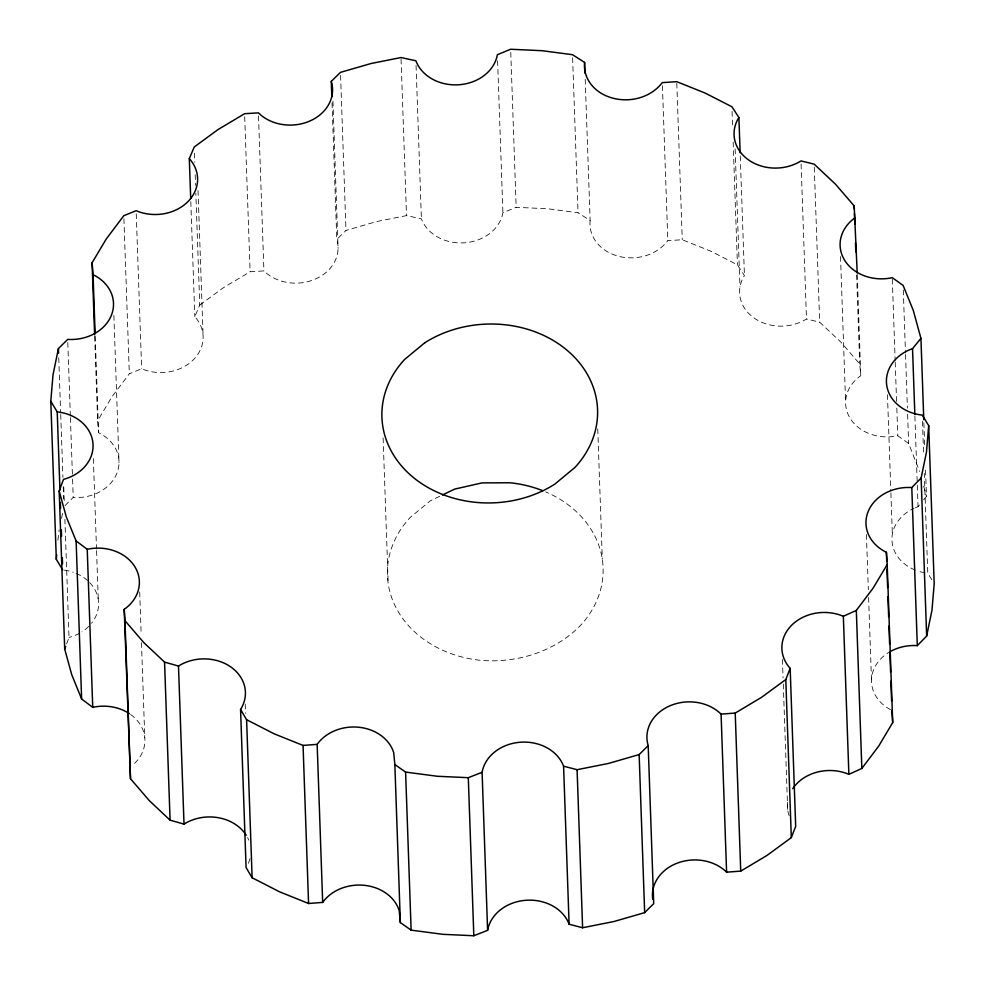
<?xml version="1.0" encoding="UTF-8"?>
<svg xmlns="http://www.w3.org/2000/svg" width="985" height="985" viewBox="0 0 985 985"><rect width="100%" height="100%" fill="white"/><g stroke="black" fill="none" stroke-linecap="round" stroke-linejoin="round"><path stroke-width="0.74" stroke-dasharray="4.92 3.69" d="M57.918 540.211L59.125 529.93M61.538 518.282L62.732 512.459M66.623 643.882L69.024 637.43L64.899 519.28M64.973 505.613L73.21 497.45A41.899 34.734 -2 0 0 116.956 473.169A41.899 34.734 -2 0 0 98.586 432.735L97.626 420.792L111.822 396.967L129.331 373.758L141.643 368.747A41.899 34.734 -2 0 0 193.048 360.079A41.899 34.734 -2 0 0 194.821 316.69L199.746 305.067L195.83 193.048M915.422 507.706A41.899 34.734 -2 0 1 918.057 506.696L919.928 504.418M923.659 499.851L926.454 496.428L925.444 467.272M199.746 305.067L223.496 287.657L250.116 271.762L263.918 270.912L266.356 273.128A41.899 34.734 -2 0 0 316.751 278.447A41.899 34.734 -2 0 0 336.796 239.441L345.981 230.416L376.541 221.576L406.522 215.617L421.408 218.842A41.899 34.734 -2 0 0 464.661 242.79A41.899 34.734 -2 0 0 502.904 212.748L516.165 207.306L547.66 208.758L578.035 212.76L590.138 220.48A41.899 34.734 -2 0 0 607.499 251.815C627.002 262.798 653.917 258.698 667.83 240.672L682.26 239.724L710.801 251.187L737.433 264.83L744.438 275.554A41.899 34.734 -2 0 0 754.202 318.081A41.899 34.734 -2 0 0 806.493 318.98L819.692 322.193L841.128 342.374L859.72 363.982L860.791 375.691A41.899 34.734 -2 0 0 850.141 418.293A41.899 34.734 -2 0 0 897.778 435.727L908.638 443.472L919.596 471.409M439.729 496.292L430.211 500.885L410.154 517.494A107.894 89.45 -2 0 0 480.409 660.319C516.78 663.385 554.493 651.947 580.362 625.586A107.894 89.45 -2 0 0 545.727 491.921M931.785 579.709L927.771 573.159L924.287 473.416M923.634 486.122L926.454 496.428M923.881 422.774L924.693 445.786M922.465 421.248L923.647 455.008M914.893 416.162L917.257 483.684M917.306 485.211L918.057 506.696M903.282 290.021L905.474 352.938M905.535 354.465L907.407 408.172M907.616 414.316L908.638 443.472M892.312 279.211L895.156 360.547M895.205 362.074L896.596 401.978M896.818 408.11L897.778 435.727M887.46 394.653L890.834 491.33M890.896 492.869L892.336 534.301M866.406 534.51L868.339 589.744M868.598 597.415L871.602 683.356M857.245 274.409L860.791 375.691M856.605 274.987L859.72 363.982M840.513 256.531L845.61 402.311M814.275 167.216L819.692 322.193M801.088 163.99L806.493 318.98M782.422 659.433L783.05 677.951M783.284 683.984L787.68 809.818M740.252 155.864L744.438 275.554M735.142 148.944L739.969 287.054M732.077 111.379L732.606 126.72M733.148 142.062L737.433 264.83M676.793 83.208L682.26 239.724M662.425 85.695L667.83 240.672M597.747 428.894L602.303 559.332M585.213 79.305L590.138 220.48M572.617 57.77L578.035 212.76M510.759 52.316L516.165 207.306M497.597 60.824L502.904 212.748M416.052 65.392L421.408 218.842M401.055 59.088L406.522 215.617M383.116 437.968L388.213 583.748M340.564 75.426L345.981 230.416M332.93 101.098L338.077 248.405M332.031 102.859L336.796 239.441M258.501 115.922L263.918 270.912M244.699 116.772L250.116 271.762M245.24 704.115L245.56 713.312M198.022 190.499L203.107 336.279M194.439 153.155L194.759 162.365M195.19 174.641L195.559 185.377M190.807 201.605L194.821 316.69M136.238 213.757L141.643 368.747M139.685 591.973L141.187 634.943M141.458 642.614L144.783 737.753M123.913 218.768L129.331 373.758M113.878 315.434L119.025 462.741M95.213 336.057L98.586 432.735M94.671 336.402L97.626 420.792M93.353 458.554L96.518 549.101M96.567 550.627L98.278 599.742M67.793 342.46L70.366 416.113M70.415 417.652L72.508 477.503M72.558 479.03L73.21 497.45M63.766 487.058L64.308 502.399M58.743 357.777L60.664 413.023M60.725 414.55L62.917 477.466M63.237 486.676L63.668 498.952M89.733 582.64A41.899 34.734 -2 0 1 91.543 623.271M88.736 626.398A41.899 34.734 -2 0 1 81.94 631.816M79.576 633.22A41.899 34.734 -2 0 1 69.024 637.43M64.271 570.118A41.899 34.734 -2 0 1 73.235 572.26M76.128 573.381A41.899 34.734 -2 0 1 88.699 581.606M130.636 714.494A41.899 34.734 -2 0 1 132.113 765.591M249.981 858.661A41.899 34.734 -2 0 1 247.469 865.113M247.58 837.632A41.899 34.734 -2 0 1 248.749 840.156M789.157 815.715A41.899 34.734 -2 0 1 788.111 799.278M890.612 709.68A41.899 34.734 -2 0 1 889.64 651.898M924.903 572.765A41.899 34.734 -2 0 1 916.629 570.586M915.299 570.081A41.899 34.734 -2 0 1 891.93 539.718A41.899 34.734 -2 0 1 914.117 508.272"/><path stroke-width="1.48" d="M62.732 569.921L56.317 559.357L50.801 401.289L53.005 374.792L58.423 348.567L67.682 339.394A41.899 34.734 -2 0 0 111.44 315.114A41.899 34.734 -2 0 0 93.07 274.68L92.097 262.736L106.306 238.912L123.802 215.703L136.127 210.691A41.899 34.734 -2 0 0 187.532 202.024A41.899 34.734 -2 0 0 189.305 158.634L194.23 147.011L217.968 129.601L244.6 113.706L258.402 112.856L260.84 115.073A41.899 34.734 -2 0 0 311.235 120.392A41.899 34.734 -2 0 0 331.28 81.386L340.465 72.361L371.013 63.52L401.006 57.549L415.892 60.787A41.899 34.734 -2 0 0 459.145 84.735A41.899 34.734 -2 0 0 497.376 54.692L510.649 49.25L542.132 50.703L572.519 54.704L584.622 62.424A41.899 34.734 -2 0 0 601.983 93.76C621.486 104.742 648.401 100.642 662.314 82.617L676.744 81.669L705.272 93.132L731.917 106.774L738.91 117.498A41.899 34.734 -2 0 0 748.686 160.026A41.899 34.734 -2 0 0 800.977 160.924L814.164 164.138L835.6 184.318L854.192 205.927L857.196 272.882M56.317 559.357L56.687 554.937M855.263 217.636A41.899 34.734 -2 0 0 844.625 260.237A41.899 34.734 -2 0 0 892.262 277.671L903.122 285.416L913.28 310.398L920.938 338.372L912.541 348.641A41.899 34.734 -2 0 0 886.709 385.283A41.899 34.734 -2 0 0 922.255 415.104L928.683 425.582L926.466 452.177L921.135 478.008L926.651 636.064L917.306 645.631A41.899 34.734 -2 0 0 889.64 651.898M926.651 636.064L931.982 610.232L934.199 583.637L928.683 425.582M129.392 713.633A41.899 34.734 -2 0 0 92.738 707.353L81.632 699.018L71.72 674.626L64.702 649.041L59.186 490.973L63.496 479.375A41.899 34.734 -2 0 0 92.947 443.188A41.899 34.734 -2 0 0 57.216 411.865L50.801 401.289M64.702 649.041L65.663 646.455M652.723 899.207A41.899 34.734 -2 0 1 677.828 862.922A41.899 34.734 -2 0 1 726.598 872.168L740.732 871.122L767.019 855.423L791.312 837.607L785.796 679.551L790.167 668.335A41.899 34.734 -2 0 1 791.94 624.946A41.899 34.734 -2 0 1 843.345 616.278L856.322 610.404L873.166 588.057L887.189 564.54L886.401 552.289A41.899 34.734 -2 0 1 868.031 511.855A41.899 34.734 -2 0 1 911.79 487.575L921.135 478.008M791.312 837.607L795.683 826.39L790.167 668.335M887.189 564.54L892.705 722.596L878.694 746.113L861.838 768.46L848.873 774.333A41.899 34.734 -2 0 0 792.716 788.689M59.186 490.973L66.192 516.571L76.116 540.962L87.222 549.285A41.899 34.734 -2 0 1 134.846 566.732A41.899 34.734 -2 0 1 124.208 609.333L124.972 620.685L143.872 642.651L164.557 662.129L178.494 666.045A41.899 34.734 -2 0 1 213.068 659.691L216.589 660.467A41.899 34.734 -2 0 1 240.562 709.471L246.595 719.703L274.199 733.837L303.06 745.423L317.158 744.352A41.899 34.734 -2 0 1 357.247 727.115A41.899 34.734 -2 0 1 392.621 749.683L393.692 752.565L394.85 764.545L405.598 772.092L437.34 776.266L468.294 777.694L482.096 772.277A41.899 34.734 -2 0 1 520.326 742.234A41.899 34.734 -2 0 1 563.58 766.182L577.087 769.691L608.459 763.449L639.142 754.572L648.192 745.583A41.899 34.734 -2 0 1 669.849 705.839A41.899 34.734 -2 0 1 721.082 714.113L735.216 713.066L761.504 697.368L785.796 679.551M240.562 709.471L246.078 867.526L252.123 877.758L279.715 891.893L308.576 903.491L322.674 902.408A41.899 34.734 -2 0 1 362.763 885.183A41.899 34.734 -2 0 1 398.137 907.739L399.208 910.62L400.366 922.6L411.127 930.148L442.856 934.322L473.822 935.75L487.612 930.332A41.899 34.734 -2 0 1 525.842 900.29A41.899 34.734 -2 0 1 569.108 924.238L582.603 927.747L613.975 921.504L644.658 912.639L653.708 903.639L648.192 745.583M442.45 494.987L454.701 489.089L481.948 482.909L510.107 482.761A107.894 89.45 -2 0 1 542.932 490.764M124.208 609.333L130.5 778.753L149.388 800.707L170.085 820.185L184.01 824.1A41.899 34.734 -2 0 1 218.596 817.747L222.105 818.523A41.899 34.734 -2 0 1 246.188 835.206M891.93 710.345L892.705 722.596M920.938 338.372L923.782 419.708M912.541 348.641L914.843 414.623M911.79 487.575L917.306 645.631M886.401 552.289L886.734 561.487M886.992 569.17L887.633 587.577M887.965 596.787L888.655 616.733M888.975 625.943L889.627 644.362M889.947 653.56L890.588 671.979M890.908 681.189L891.61 701.135M854.192 205.927L854.303 208.992M854.463 213.597L854.845 224.346M855.485 242.753L855.805 251.963M856.322 610.404L861.838 768.46M843.345 616.278L848.873 774.333M738.91 117.498L740.141 152.786M735.216 713.066L740.732 871.122M721.082 714.113L726.598 872.168M639.142 754.572L644.658 912.639M584.622 62.424L585.004 73.161M577.087 769.691L582.603 927.747M563.58 766.182L569.108 924.238M482.096 772.277L487.612 930.332M468.294 777.694L473.822 935.75M405.598 772.092L411.127 930.148M394.85 764.545L400.366 922.6M331.28 81.386L331.822 96.727M317.158 744.352L322.674 902.408M303.06 745.423L308.576 903.491M246.595 719.703L252.123 877.758M189.305 158.634L190.696 198.527M178.494 666.045L184.01 824.1M164.557 662.129L170.085 820.185M124.972 620.685L130.5 778.753M93.07 274.68L95.102 332.992M92.097 262.736L94.622 334.863M87.222 549.285L92.738 707.353M76.116 540.962L81.632 699.018M58.423 348.567L58.583 353.172M57.216 411.865L59.95 490.124M60.38 502.399L60.59 508.543M61.341 530.016L61.562 536.16M62.314 557.645L62.523 563.777M424.683 342.829L404.638 359.439A107.894 89.45 -2 0 0 412.912 477.122A107.894 89.45 -2 0 0 554.789 484.14L574.846 467.53A107.894 89.45 -2 0 0 566.56 349.847A107.894 89.45 -2 0 0 424.683 342.829"/></g></svg>
